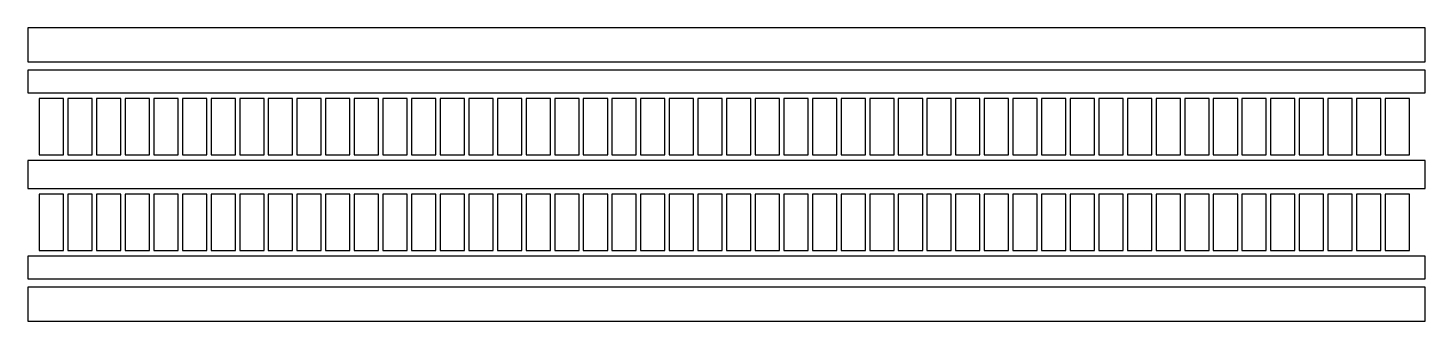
# Model space of a CAD drawing. Header units: millimetres. Extents: x -0.2 to 24.6, y -2.6 to 2.6.
import ezdxf

# ---------------------------------------------------------------- set-up
doc = ezdxf.new("R2010")
doc.units = ezdxf.units.MM

msp = doc.modelspace()

# ---------------------------------------------------------------- linework, layer by layer
at = {"layer": 'GUARD'}
for points in [[(-0.2, 2), (24.584, 2), (24.584, 2.6), (-0.2, 2.6)], [(-0.2, -2.6), (24.584, -2.6), (24.584, -2), (-0.2, -2)]]:
    msp.add_lwpolyline(points, close=True, dxfattribs=at)
at = {"layer": 'RF'}
for points in [[(-0.2, 1.45), (24.584, 1.45), (24.584, 1.85), (-0.2, 1.85)], [(-0.2, -0.25), (24.584, -0.25), (24.584, 0.25), (-0.2, 0.25)], [(-0.2, -1.85), (24.584, -1.85), (24.584, -1.45), (-0.2, -1.45)]]:
    msp.add_lwpolyline(points, close=True, dxfattribs=at)
at = {"layer": 'TW'}
for points in [[(0, 0.35), (0.432, 0.35), (0.432, 1.35), (0, 1.35)], [(0.508, 0.35), (0.94, 0.35), (0.94, 1.35), (0.508, 1.35)], [(1.016, 0.35), (1.448, 0.35), (1.448, 1.35), (1.016, 1.35)], [(1.524, 0.35), (1.956, 0.35), (1.956, 1.35), (1.524, 1.35)], [(2.032, 0.35), (2.464, 0.35), (2.464, 1.35), (2.032, 1.35)], [(2.54, 0.35), (2.972, 0.35), (2.972, 1.35), (2.54, 1.35)], [(3.048, 0.35), (3.48, 0.35), (3.48, 1.35), (3.048, 1.35)], [(3.556, 0.35), (3.988, 0.35), (3.988, 1.35), (3.556, 1.35)], [(4.064, 0.35), (4.496, 0.35), (4.496, 1.35), (4.064, 1.35)], [(4.572, 0.35), (5.004, 0.35), (5.004, 1.35), (4.572, 1.35)], [(5.08, 0.35), (5.512, 0.35), (5.512, 1.35), (5.08, 1.35)], [(5.588, 0.35), (6.02, 0.35), (6.02, 1.35), (5.588, 1.35)], [(6.096, 0.35), (6.528, 0.35), (6.528, 1.35), (6.096, 1.35)], [(6.604, 0.35), (7.036, 0.35), (7.036, 1.35), (6.604, 1.35)], [(7.112, 0.35), (7.544, 0.35), (7.544, 1.35), (7.112, 1.35)], [(7.62, 0.35), (8.052, 0.35), (8.052, 1.35), (7.62, 1.35)], [(8.128, 0.35), (8.56, 0.35), (8.56, 1.35), (8.128, 1.35)], [(8.636, 0.35), (9.068, 0.35), (9.068, 1.35), (8.636, 1.35)], [(9.144, 0.35), (9.576, 0.35), (9.576, 1.35), (9.144, 1.35)], [(9.652, 0.35), (10.084, 0.35), (10.084, 1.35), (9.652, 1.35)], [(10.16, 0.35), (10.592, 0.35), (10.592, 1.35), (10.16, 1.35)], [(10.668, 0.35), (11.1, 0.35), (11.1, 1.35), (10.668, 1.35)], [(11.176, 0.35), (11.608, 0.35), (11.608, 1.35), (11.176, 1.35)], [(11.684, 0.35), (12.116, 0.35), (12.116, 1.35), (11.684, 1.35)], [(12.192, 0.35), (12.624, 0.35), (12.624, 1.35), (12.192, 1.35)], [(12.7, 0.35), (13.132, 0.35), (13.132, 1.35), (12.7, 1.35)], [(13.208, 0.35), (13.64, 0.35), (13.64, 1.35), (13.208, 1.35)], [(13.716, 0.35), (14.148, 0.35), (14.148, 1.35), (13.716, 1.35)], [(14.224, 0.35), (14.656, 0.35), (14.656, 1.35), (14.224, 1.35)], [(14.732, 0.35), (15.164, 0.35), (15.164, 1.35), (14.732, 1.35)], [(15.24, 0.35), (15.672, 0.35), (15.672, 1.35), (15.24, 1.35)], [(15.748, 0.35), (16.18, 0.35), (16.18, 1.35), (15.748, 1.35)], [(16.256, 0.35), (16.688, 0.35), (16.688, 1.35), (16.256, 1.35)], [(16.764, 0.35), (17.196, 0.35), (17.196, 1.35), (16.764, 1.35)], [(17.272, 0.35), (17.704, 0.35), (17.704, 1.35), (17.272, 1.35)], [(17.78, 0.35), (18.212, 0.35), (18.212, 1.35), (17.78, 1.35)], [(18.288, 0.35), (18.72, 0.35), (18.72, 1.35), (18.288, 1.35)], [(18.796, 0.35), (19.228, 0.35), (19.228, 1.35), (18.796, 1.35)], [(19.304, 0.35), (19.736, 0.35), (19.736, 1.35), (19.304, 1.35)], [(19.812, 0.35), (20.244, 0.35), (20.244, 1.35), (19.812, 1.35)], [(20.32, 0.35), (20.752, 0.35), (20.752, 1.35), (20.32, 1.35)], [(20.828, 0.35), (21.26, 0.35), (21.26, 1.35), (20.828, 1.35)], [(21.336, 0.35), (21.768, 0.35), (21.768, 1.35), (21.336, 1.35)], [(21.844, 0.35), (22.276, 0.35), (22.276, 1.35), (21.844, 1.35)], [(22.352, 0.35), (22.784, 0.35), (22.784, 1.35), (22.352, 1.35)], [(22.86, 0.35), (23.292, 0.35), (23.292, 1.35), (22.86, 1.35)], [(23.368, 0.35), (23.8, 0.35), (23.8, 1.35), (23.368, 1.35)], [(23.876, 0.35), (24.308, 0.35), (24.308, 1.35), (23.876, 1.35)], [(0, -1.35), (0.432, -1.35), (0.432, -0.35), (0, -0.35)], [(0.508, -1.35), (0.94, -1.35), (0.94, -0.35), (0.508, -0.35)], [(1.016, -1.35), (1.448, -1.35), (1.448, -0.35), (1.016, -0.35)], [(1.524, -1.35), (1.956, -1.35), (1.956, -0.35), (1.524, -0.35)], [(2.032, -1.35), (2.464, -1.35), (2.464, -0.35), (2.032, -0.35)], [(2.54, -1.35), (2.972, -1.35), (2.972, -0.35), (2.54, -0.35)], [(3.048, -1.35), (3.48, -1.35), (3.48, -0.35), (3.048, -0.35)], [(3.556, -1.35), (3.988, -1.35), (3.988, -0.35), (3.556, -0.35)], [(4.064, -1.35), (4.496, -1.35), (4.496, -0.35), (4.064, -0.35)], [(4.572, -1.35), (5.004, -1.35), (5.004, -0.35), (4.572, -0.35)], [(5.08, -1.35), (5.512, -1.35), (5.512, -0.35), (5.08, -0.35)], [(5.588, -1.35), (6.02, -1.35), (6.02, -0.35), (5.588, -0.35)], [(6.096, -1.35), (6.528, -1.35), (6.528, -0.35), (6.096, -0.35)], [(6.604, -1.35), (7.036, -1.35), (7.036, -0.35), (6.604, -0.35)], [(7.112, -1.35), (7.544, -1.35), (7.544, -0.35), (7.112, -0.35)], [(7.62, -1.35), (8.052, -1.35), (8.052, -0.35), (7.62, -0.35)], [(8.128, -1.35), (8.56, -1.35), (8.56, -0.35), (8.128, -0.35)], [(8.636, -1.35), (9.068, -1.35), (9.068, -0.35), (8.636, -0.35)], [(9.144, -1.35), (9.576, -1.35), (9.576, -0.35), (9.144, -0.35)], [(9.652, -1.35), (10.084, -1.35), (10.084, -0.35), (9.652, -0.35)], [(10.16, -1.35), (10.592, -1.35), (10.592, -0.35), (10.16, -0.35)], [(10.668, -1.35), (11.1, -1.35), (11.1, -0.35), (10.668, -0.35)], [(11.176, -1.35), (11.608, -1.35), (11.608, -0.35), (11.176, -0.35)], [(11.684, -1.35), (12.116, -1.35), (12.116, -0.35), (11.684, -0.35)], [(12.192, -1.35), (12.624, -1.35), (12.624, -0.35), (12.192, -0.35)], [(12.7, -1.35), (13.132, -1.35), (13.132, -0.35), (12.7, -0.35)], [(13.208, -1.35), (13.64, -1.35), (13.64, -0.35), (13.208, -0.35)], [(13.716, -1.35), (14.148, -1.35), (14.148, -0.35), (13.716, -0.35)], [(14.224, -1.35), (14.656, -1.35), (14.656, -0.35), (14.224, -0.35)], [(14.732, -1.35), (15.164, -1.35), (15.164, -0.35), (14.732, -0.35)], [(15.24, -1.35), (15.672, -1.35), (15.672, -0.35), (15.24, -0.35)], [(15.748, -1.35), (16.18, -1.35), (16.18, -0.35), (15.748, -0.35)], [(16.256, -1.35), (16.688, -1.35), (16.688, -0.35), (16.256, -0.35)], [(16.764, -1.35), (17.196, -1.35), (17.196, -0.35), (16.764, -0.35)], [(17.272, -1.35), (17.704, -1.35), (17.704, -0.35), (17.272, -0.35)], [(17.78, -1.35), (18.212, -1.35), (18.212, -0.35), (17.78, -0.35)], [(18.288, -1.35), (18.72, -1.35), (18.72, -0.35), (18.288, -0.35)], [(18.796, -1.35), (19.228, -1.35), (19.228, -0.35), (18.796, -0.35)], [(19.304, -1.35), (19.736, -1.35), (19.736, -0.35), (19.304, -0.35)], [(19.812, -1.35), (20.244, -1.35), (20.244, -0.35), (19.812, -0.35)], [(20.32, -1.35), (20.752, -1.35), (20.752, -0.35), (20.32, -0.35)], [(20.828, -1.35), (21.26, -1.35), (21.26, -0.35), (20.828, -0.35)], [(21.336, -1.35), (21.768, -1.35), (21.768, -0.35), (21.336, -0.35)], [(21.844, -1.35), (22.276, -1.35), (22.276, -0.35), (21.844, -0.35)], [(22.352, -1.35), (22.784, -1.35), (22.784, -0.35), (22.352, -0.35)], [(22.86, -1.35), (23.292, -1.35), (23.292, -0.35), (22.86, -0.35)], [(23.368, -1.35), (23.8, -1.35), (23.8, -0.35), (23.368, -0.35)], [(23.876, -1.35), (24.308, -1.35), (24.308, -0.35), (23.876, -0.35)]]:
    msp.add_lwpolyline(points, close=True, dxfattribs=at)

doc.saveas('drawing.dxf')
